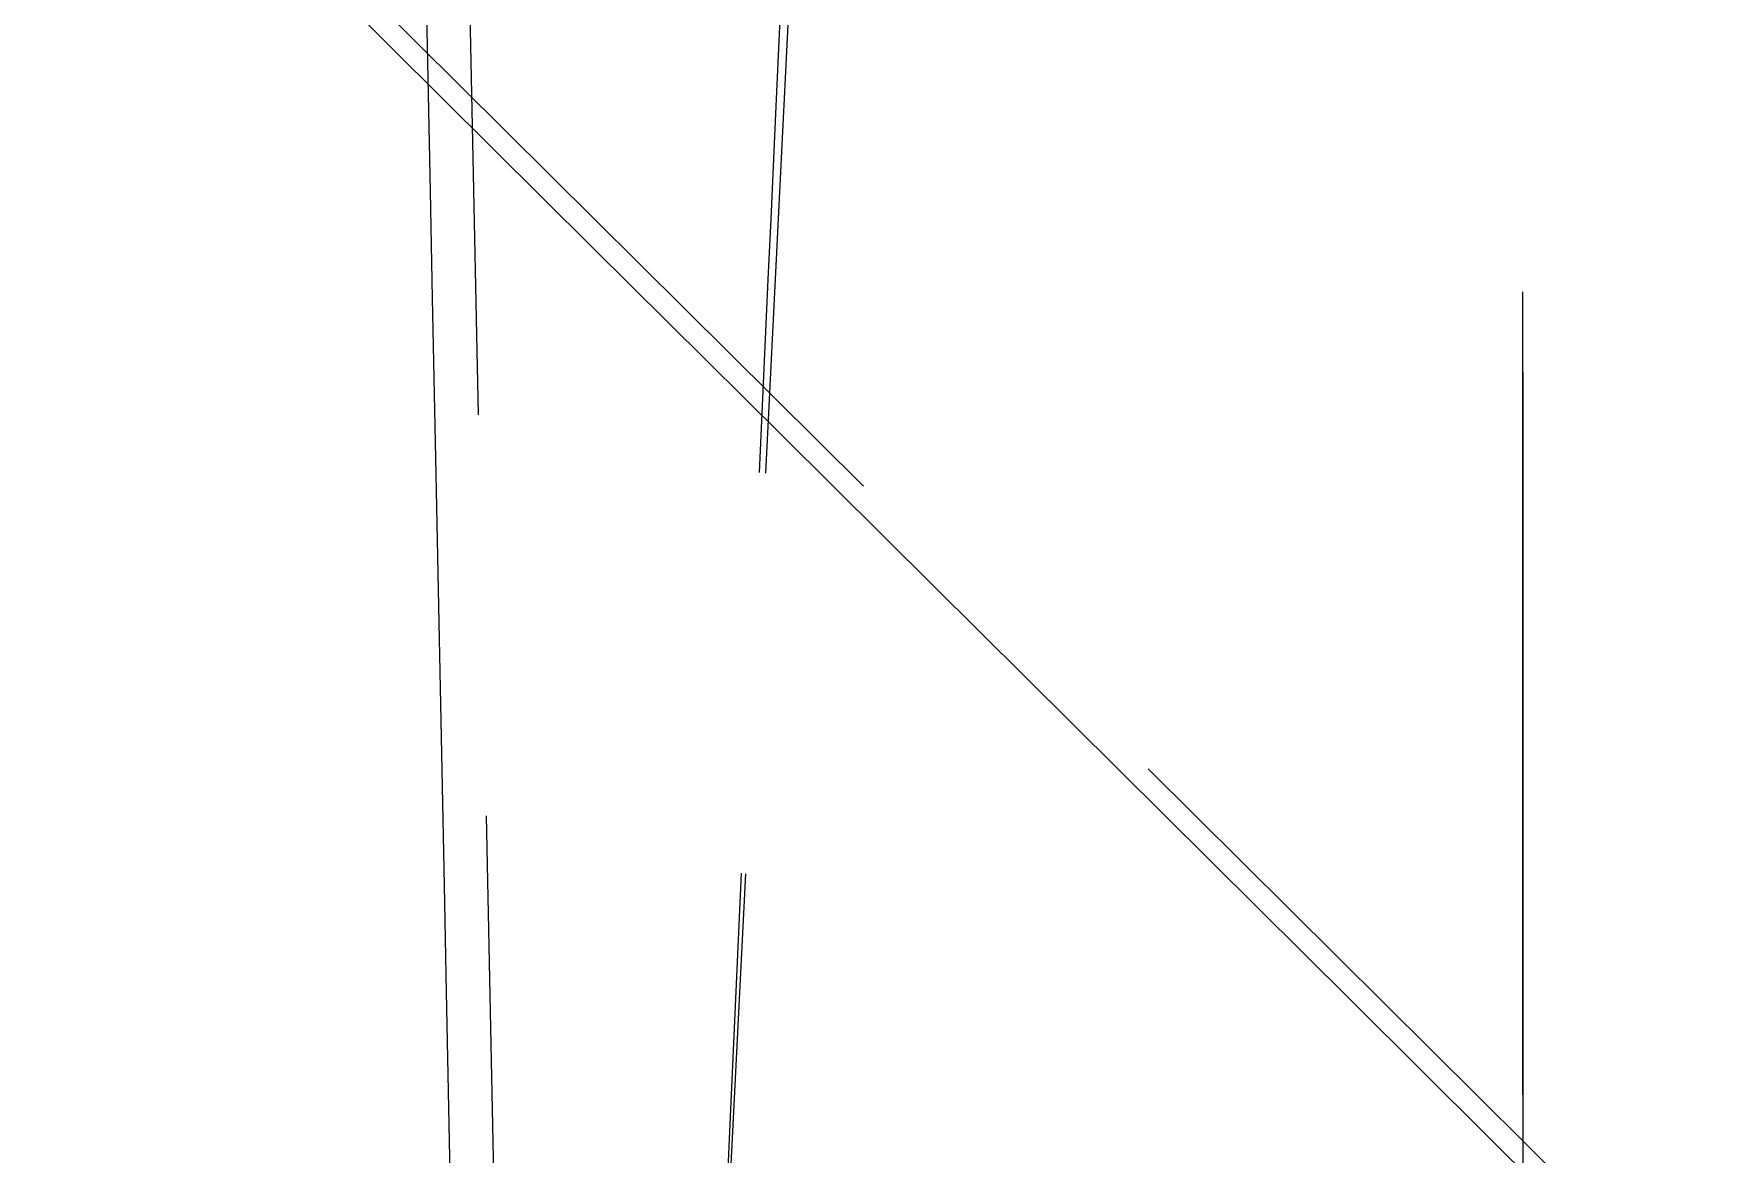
# Model space of a CAD drawing. Header units: millimetres. Extents: x -86814 to -77113, y 29520 to 42516.
# Drawn here: x -80278.4 to -79963.6, y 33163.5 to 33373.1 of the extents above; entities that cross this region are included whole.
import ezdxf

# ---------------------------------------------------------------- set-up
doc = ezdxf.new("R2010")
doc.units = ezdxf.units.MM
doc.linetypes.add('HIDDEN_50', pattern=[225, 150, -75])
for name, color, linetype, lineweight in [('PLATE_HIDDEN', 8, 'HIDDEN_50', 18), ('PROFILE_HIDDEN', 9, 'HIDDEN_50', 18), ('PROFILE_VISIBLE', 4, 'Continuous', 25)]:
    doc.layers.add(name, color=color, linetype=linetype, lineweight=lineweight)

msp = doc.modelspace()

# ---------------------------------------------------------------- linework, layer by layer
at = {"layer": 'PLATE_HIDDEN'}
for p, q in [((-80000, 33534.78), (-80000, 32724.87)), ((-80000, 32724.87), (-80000, 33534.78)), ((-80000, 33534.78), (-80000, 32724.87)), ((-80000, 32724.87), (-80000, 33534.78)), ((-80000, 33534.48), (-80000, 32724.69)), ((-80000, 32724.69), (-80000, 33534.48))]:
    msp.add_line(p, q, dxfattribs=at)
at = {"layer": 'PROFILE_HIDDEN'}
for p, q in [((-79963.62, 33129.95), (-81520.14, 34675.92)), ((-80158.71, 31502.19), (-80221.75, 34606.21)), ((-80152.75, 33066.21), (-80109.27, 33938.61)), ((-80139.65, 33358.2), (-80136.96, 33417.58)), ((-80140.55, 33338.41), (-80140.1, 33348.31)), ((-80203.84, 33323.69), (-80204.25, 33343.65)), ((-80138.47, 33297.95), (-80173.85, 33333.08)), ((-80152.88, 33066.28), (-80141, 33328.52)), ((-80201.61, 33213.9), (-80203.23, 33293.75)), ((-80032.35, 33192.54), (-80110.17, 33269.84)), ((-80199.59, 33114.09), (-80201.21, 33193.94)), ((-79965.13, 33125.78), (-80018.2, 33178.49))]:
    msp.add_line(p, q, dxfattribs=at)
at = {"layer": 'PROFILE_VISIBLE'}
for p, q in [((-80204.25, 33343.65), (-80229.89, 34606.22)), ((-80173.85, 33333.08), (-81447.36, 34597.96)), ((-80140.1, 33348.31), (-80139.65, 33358.2)), ((-80141, 33328.52), (-80140.55, 33338.41)), ((-80203.23, 33293.75), (-80203.84, 33323.69)), ((-80110.17, 33269.84), (-80138.47, 33297.95)), ((-80201.21, 33193.94), (-80201.61, 33213.9)), ((-80018.2, 33178.49), (-80032.35, 33192.54))]:
    msp.add_line(p, q, dxfattribs=at)

doc.saveas('drawing.dxf')
